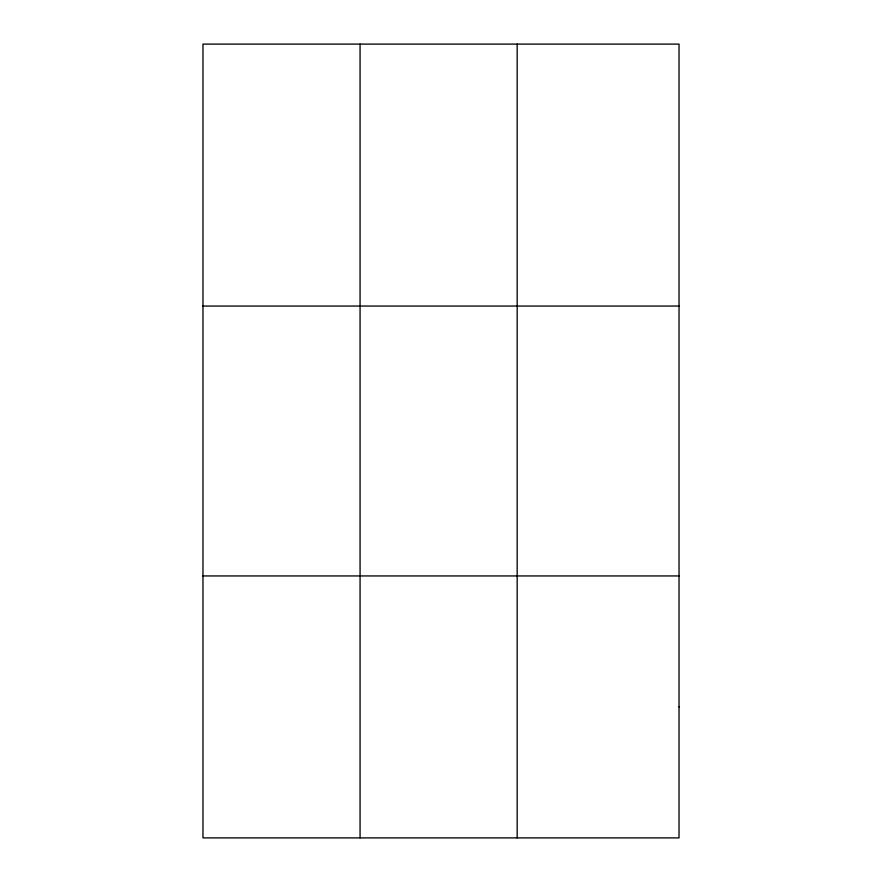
<?xml version="1.0" encoding="UTF-8"?>
<svg xmlns="http://www.w3.org/2000/svg" width="882" height="882" viewBox="0 0 882 882"><rect width="100%" height="100%" fill="white"/><g stroke="black" fill="none" stroke-linecap="round" stroke-linejoin="round"><path stroke-width="1.32" d="M360.065 44.1L360.065 837.9M517.172 44.1L517.172 837.9M202.97 306.054L679.03 306.054M202.97 575.946L679.03 575.946M679.03 706.923L679.03 837.9L202.97 837.9L202.97 44.1L679.03 44.1L679.03 706.923"/></g></svg>
